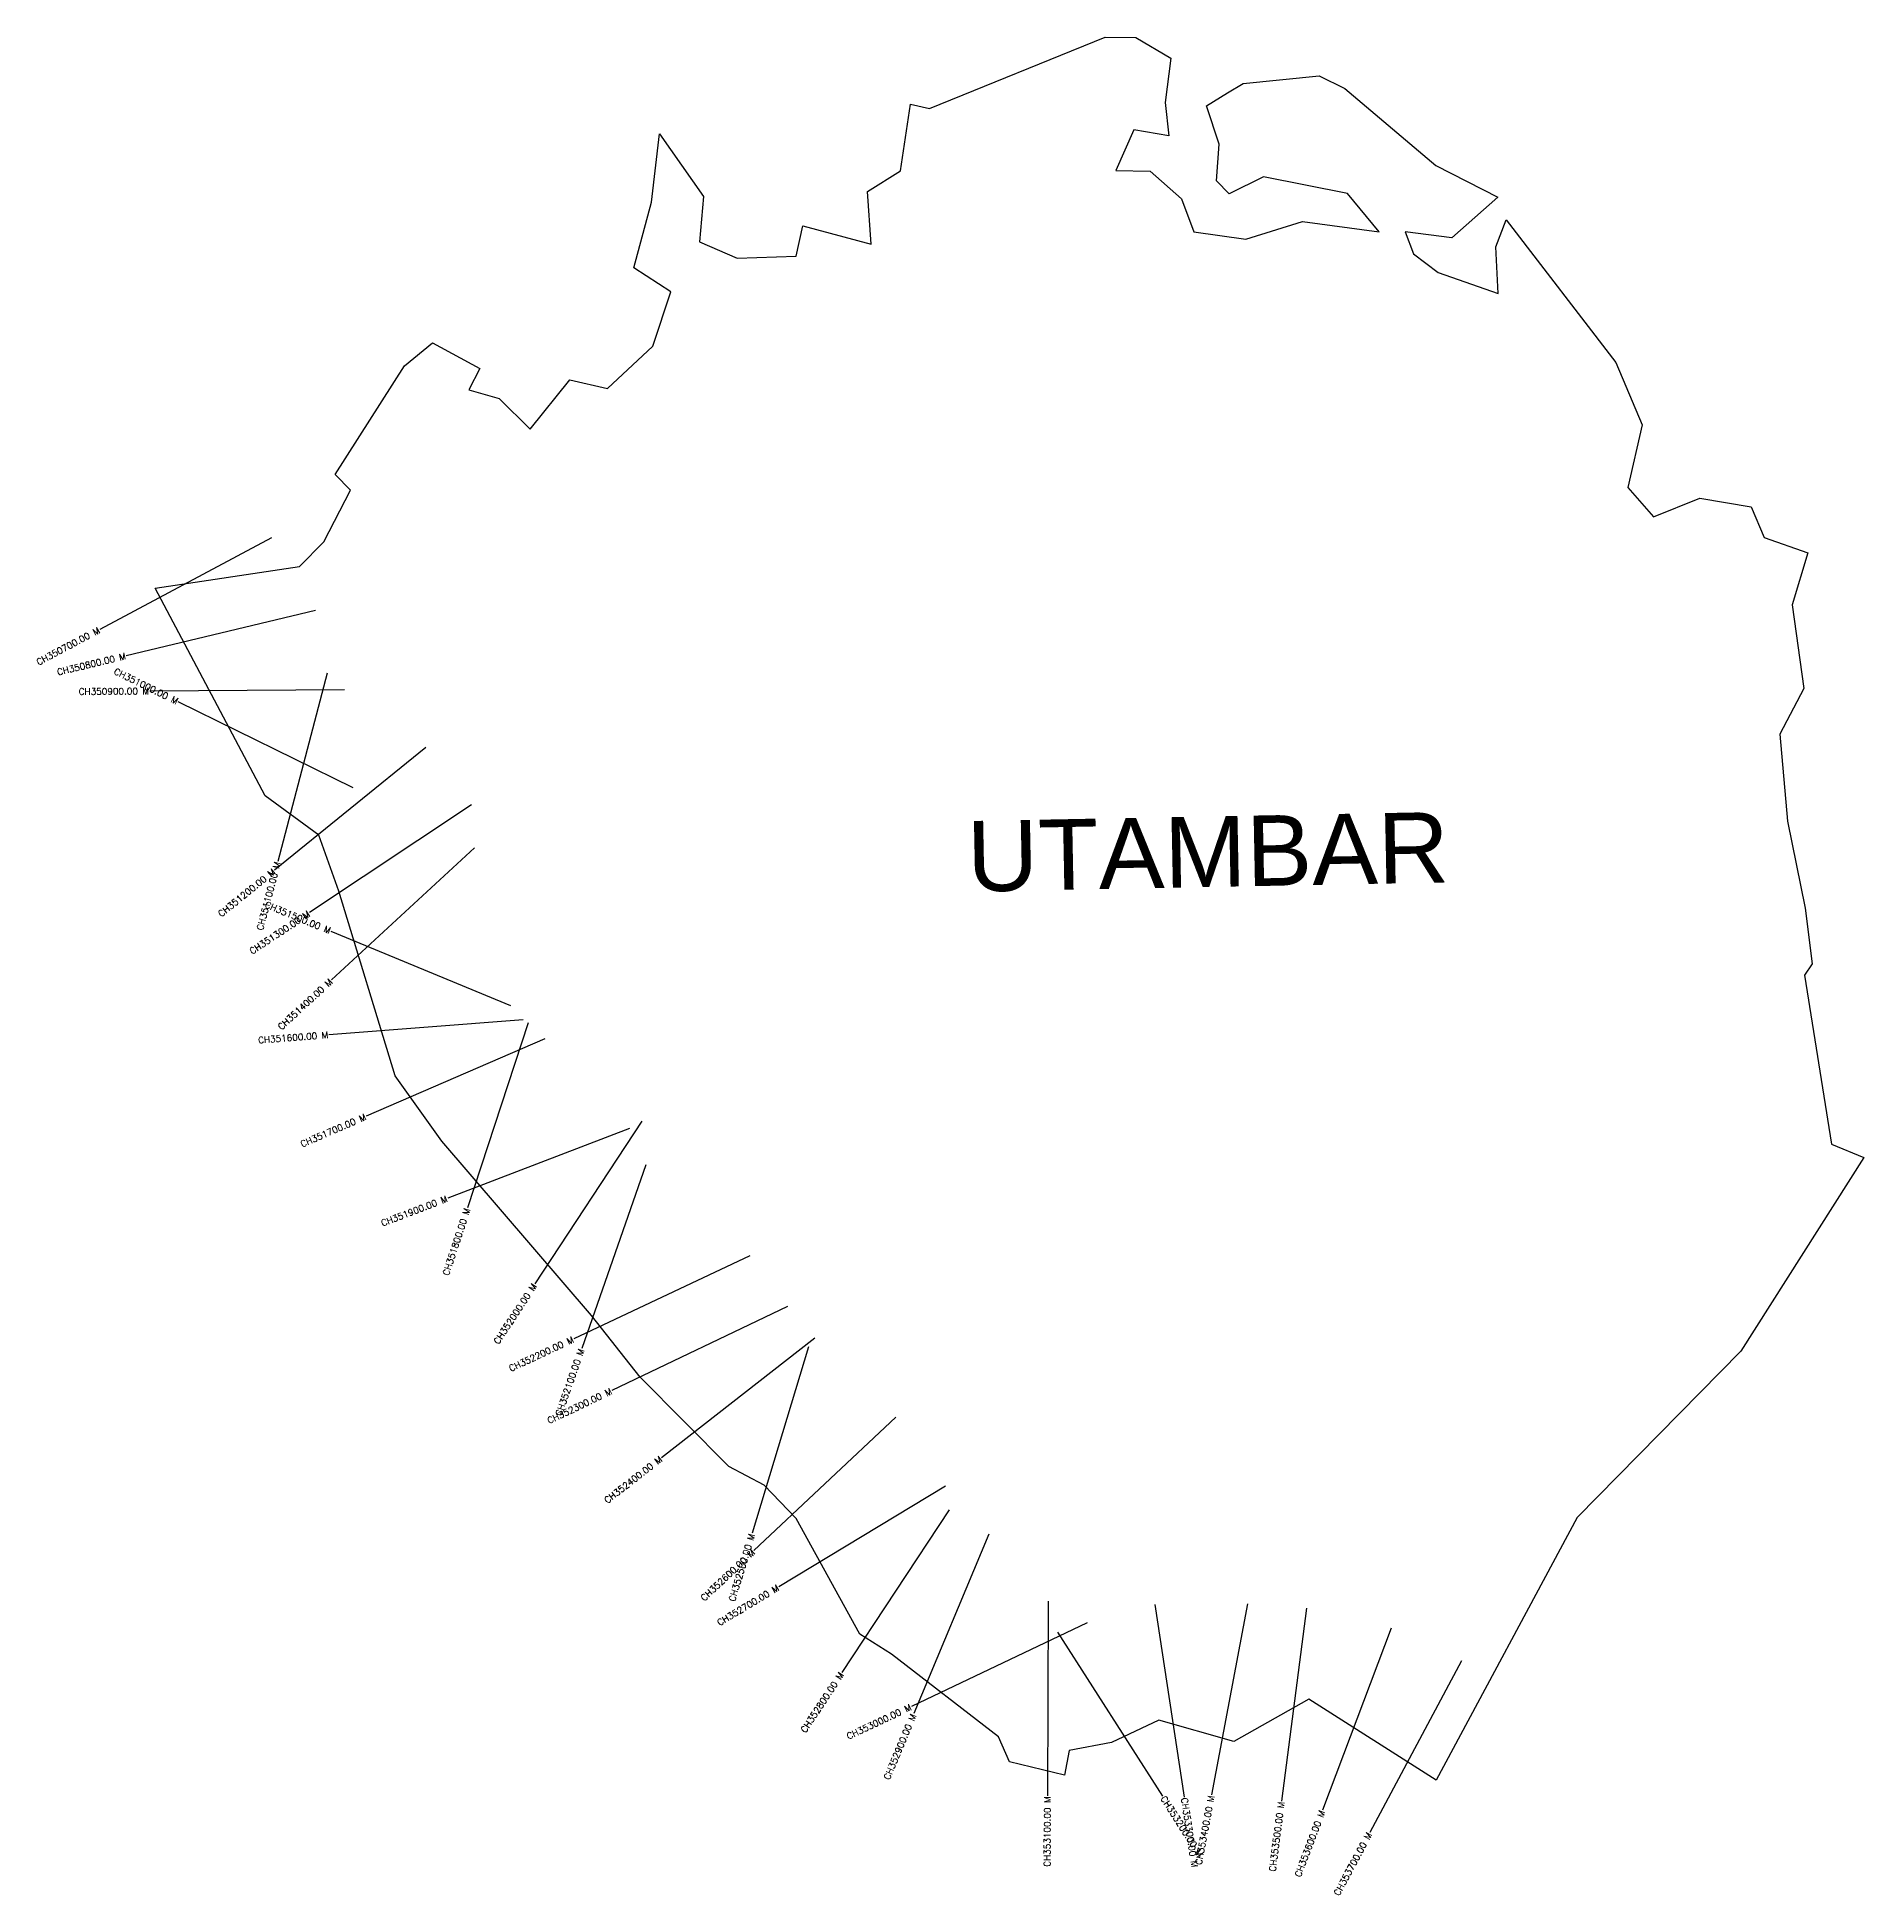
# Model space of a CAD drawing. Header units: metres. Extents: x 293367 to 296182, y 1978891 to 1981755.
import ezdxf
from ezdxf.enums import TextEntityAlignment as Align

# ---------------------------------------------------------------- set-up
doc = ezdxf.new("R2010")
doc.units = ezdxf.units.M
doc.header["$MEASUREMENT"] = 0
for name, color, linetype in [('CS', 134, 'Continuous'), ('CSMark', 6, 'Continuous'), ('village', 3, 'Continuous'), ('VILLAGE NAME', 250, 'Continuous')]:
    doc.layers.add(name, color=color, linetype=linetype)
doc.styles.get("Standard").update_dxf_attribs({"font": 'simplex.shx'})

msp = doc.modelspace()

# ---------------------------------------------------------------- linework, layer by layer
at = {"layer": 'CS'}
for p, q in [((293728.5, 1980982.9), (293463.6, 1980842)), ((293796.2, 1980871.3), (293504.5, 1980801.4)), ((293840.6, 1980748.6), (293540.6, 1980746.8)), ((293814, 1980774.5), (293737.9, 1980484.3)), ((293853.9, 1980597.7), (293584.7, 1980730.1)), ((293965.9, 1980659.8), (293732.9, 1980470.8)), ((294036.7, 1980571.5), (293787, 1980405.3)), ((294041.1, 1980505.2), (293820.7, 1980301.6)), ((294097.2, 1980261.5), (293820.1, 1980376.5)), ((294115.9, 1980240.1), (293816.8, 1980217.1)), ((294123.7, 1980235.6), (294030.5, 1979950.4)), ((294149.3, 1980210.9), (293874.1, 1980091.5)), ((294280.1, 1980072.6), (293999.9, 1979965.2)), ((294298.8, 1980083.8), (294134.1, 1979833.1)), ((294305.3, 1980016.8), (294206.4, 1979733.5)), ((294465.6, 1979876.1), (294194, 1979748.6)), ((294523.5, 1979798.1), (294252.9, 1979668.7)), ((294565.8, 1979749.5), (294329.2, 1979565.1)), ((294555.8, 1979735.8), (294469.1, 1979448.7)), ((294690.3, 1979627.4), (294471.7, 1979421.9)), ((294766.9, 1979521), (294510, 1979366.2)), ((294772.4, 1979484.7), (294607.4, 1979234.2)), ((294833.6, 1979447.4), (294718.1, 1979170.6)), ((294925.4, 1979344), (294924, 1979044)), ((295089.7, 1979338.6), (295134.8, 1979042)), ((295232.4, 1979340.1), (295176.9, 1979045.3)), ((295323.1, 1979333.4), (295284.7, 1979035.9)), ((294985.5, 1979310.4), (294714.4, 1979181.8)), ((294939.8, 1979296.1), (295101.5, 1979043.4)), ((295454, 1979302.5), (295348.1, 1979021.8)), ((295562.2, 1979252.2), (295420.8, 1978987.6))]:
    msp.add_line(p, q, dxfattribs=at)
at = {"layer": 'village', "color": 3, "true_color": 0x00ff00}
msp.add_polyline3d([(296182.2, 1980028, 0), (295992.4, 1979729.2, 0), (295740.5, 1979472.9, 0), (295523.3, 1979067.9, 0), (295327, 1979192.8, 0), (295211.4, 1979127.7, 0), (295095.7, 1979160.5, 0), (295023, 1979126.3, 0), (294957.8, 1979113.7, 0), (294950.1, 1979075.9, 0), (294865.8, 1979096.2, 0), (294848.7, 1979134.9, 0), (294683.7, 1979262.3, 0), (294634.8, 1979293.2, 0), (294536.9, 1979471.5, 0), (294487.3, 1979522.9, 0), (294433.2, 1979551.4, 0), (294296.5, 1979689.4, 0), (294221.3, 1979784.5, 0), (293990.8, 1980053.3, 0), (293918.9, 1980153.8, 0), (293832.3, 1980438.4, 0), (293801.1, 1980524.7, 0), (293718.3, 1980585.4, 0), (293549, 1980905.6, 0), (293771.6, 1980939.1, 0), (293808.9, 1980976.9, 0), (293850.2, 1981056.8, 0), (293826.6, 1981080.5, 0), (293933.3, 1981248.4, 0), (293976.4, 1981283.7, 0), (294049.5, 1981244.3, 0), (294032.4, 1981211.1, 0), (294079, 1981198.1, 0), (294126.9, 1981150.5, 0), (294188.1, 1981226.8, 0), (294246, 1981213.5, 0), (294316.1, 1981278.3, 0), (294343.5, 1981362.3, 0), (294286.5, 1981399.5, 0), (294314.1, 1981500.5, 0), (294326, 1981605.6, 0), (294394, 1981509.4, 0), (294387.7, 1981439.2, 0), (294445.9, 1981414.4, 0), (294537, 1981417.5, 0), (294547.2, 1981463.9, 0), (294652.2, 1981435.6, 0), (294646.8, 1981517.2, 0), (294697.8, 1981548.6, 0), (294712.8, 1981651.4, 0), (294742.4, 1981644.8, 0), (295012.9, 1981754.9, 0), (295060.1, 1981754.3, 0), (295114.2, 1981722.4, 0), (295105.5, 1981653.9, 0), (295111.1, 1981603, 0), (295057.3, 1981612, 0), (295029.3, 1981549.3, 0), (295082.5, 1981548.3, 0), (295130.7, 1981505.5, 0), (295149.9, 1981454.8, 0), (295229.7, 1981443.6, 0), (295317, 1981470.8, 0), (295435.5, 1981454.6, 0), (295386.5, 1981514.1, 0), (295257, 1981539.4, 0), (295204.3, 1981513.5, 0), (295184.5, 1981533.3, 0), (295188.5, 1981589.7, 0), (295169.1, 1981648.8, 0), (295201.7, 1981668.9, 0), (295225.6, 1981683.6, 0), (295342.7, 1981695.4, 0), (295382.5, 1981675.6, 0), (295522.6, 1981557.1, 0), (295617.9, 1981508.3, 0), (295547.3, 1981445.3, 0), (295475.5, 1981454.9, 0), (295488.3, 1981420.9, 0), (295526, 1981392, 0), (295618.9, 1981359.6, 0), (295615, 1981431.7, 0), (295631, 1981473.1, 0), (295799.8, 1981253.5, 0), (295840.7, 1981157.3, 0), (295818.4, 1981060.9, 0), (295858, 1981015.3, 0), (295929.6, 1981044.3, 0), (296008.6, 1981030.8, 0), (296028.8, 1980983.8, 0), (296095.7, 1980959.9, 0), (296071.6, 1980879.6, 0), (296089.9, 1980750.8, 0), (296052.9, 1980680.3, 0), (296064.6, 1980546.4, 0), (296091.9, 1980412.4, 0), (296102.6, 1980326.2, 0), (296090.7, 1980309.1, 0), (296132.2, 1980048.6, 0)], close=True, dxfattribs=at)

# ---------------------------------------------------------------- texts
at = {"layer": 'CSMark'}
for s, rotation, p in [('CH350700.00 M', 28.0025, (293462.7, 1980841.5)), ('CH350800.00 M', 13.4894, (293503.5, 1980801.1)), ('CH351000.00 M', 333.8236, (293583.8, 1980730.5)), ('CH350900.00 M', 0.3395, (293539.6, 1980746.8)), ('CH351200.00 M', 39.0601, (293732.1, 1980470.1)), ('CH351100.00 M', 75.3023, (293737.6, 1980483.4)), ('CH351300.00 M', 33.6405, (293786.1, 1980404.7)), ('CH351500.00 M', 337.4717, (293819.1, 1980376.9)), ('CH351400.00 M', 42.7236, (293820, 1980300.9)), ('CH351600.00 M', 4.3996, (293815.8, 1980217)), ('CH351700.00 M', 23.4437, (293873.2, 1980091.1)), ('CH351900.00 M', 20.958, (293999, 1979964.9)), ('CH351800.00 M', 71.9068, (294030.2, 1979949.5)), ('CH352000.00 M', 56.6991, (294133.6, 1979832.3)), ('CH352200.00 M', 25.1541, (294193.1, 1979748.1)), ('CH352100.00 M', 70.7463, (294206.1, 1979732.6)), ('CH352300.00 M', 25.5598, (294252, 1979668.3)), ('CH352400.00 M', 37.9233, (294328.4, 1979564.5)), ('CH352500.00 M', 73.1907, (294468.8, 1979447.7)), ('CH352600.00 M', 43.2362, (294471, 1979421.2)), ('CH352700.00 M', 31.0737, (294509.1, 1979365.7)), ('CH352800.00 M', 56.62, (294606.8, 1979233.3)), ('CH353000.00 M', 25.3703, (294713.5, 1979181.4)), ('CH352900.00 M', 67.3551, (294717.7, 1979169.6)), ('CH353100.00 M', 89.7457, (294924, 1979043)), ('CH353400.00 M', 79.3402, (295176.7, 1979044.3)), ('CH353500.00 M', 82.6475, (295284.5, 1979034.9)), ('CH353600.00 M', 69.3176, (295347.7, 1979020.9)), ('CH353700.00 M', 61.8839, (295420.3, 1978986.7))]:
    msp.add_text(s, height=10, rotation=rotation, dxfattribs=at).set_placement(p, align=Align.MIDDLE_RIGHT)
for s, rotation, p in [('CH353200.00 M', 302.6075, (295102, 1979042.5)), ('CH353300.00 M', 278.6316, (295134.9, 1979041))]:
    msp.add_text(s, height=10, rotation=rotation, dxfattribs=at).set_placement(p, align=Align.MIDDLE_LEFT)
at = {"layer": 'VILLAGE NAME', "insert": (294799.1, 1980546.4), "char_height": 108.748, "attachment_point": 1, "rotation": 1.1028}
msp.add_mtext_dynamic_manual_height_columns('{\\fArial|b0|i0|c0|p34;UTAMBAR}', width=1571.314, gutter_width=543.7, heights=[0], dxfattribs=at)

doc.saveas('drawing.dxf')
